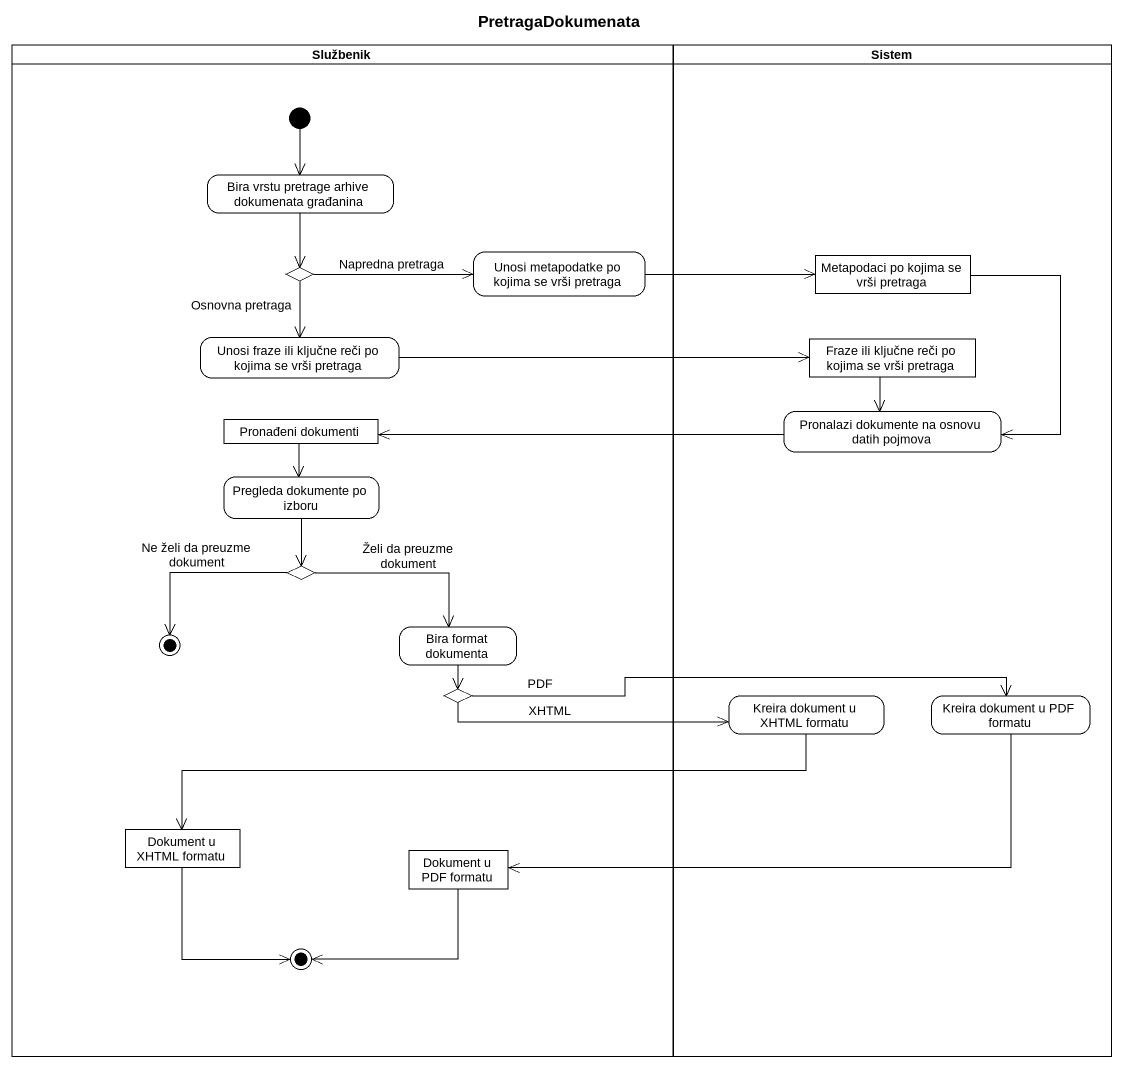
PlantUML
@startuml
title PretragaDokumenata
hide empty description
state Službenik <<partition>> {
  state "Bira vrstu pretrage arhive dokumenata građanina" as Bira_vrstu_pretrage_arhive
  state choice1 <<choice>>
  state "Unosi metapodatke po kojima se vrši pretraga" as Unosi_metapodatke_po_kojima
  state "Unosi fraze ili ključne reči po kojima se vrši pretraga" as Unosi_fraze_ili_ključne
  state "Pronađeni dokumenti" as Pronađeni_dokumenti <<object>>
  state "Pregleda dokumente po izboru" as Pregleda_dokumente_po_izboru
  state choice2 <<choice>>
  state final1 <<end>>
  state "Bira format dokumenta" as Bira_format_dokumenta
  state choice3 <<choice>>
  state "Dokument u XHTML formatu" as Dokument_u_XHTML_formatu <<object>>
  state "Dokument u PDF formatu" as Dokument_u_PDF_formatu <<object>>
  state final2 <<end>>
  [*] --> Bira_vrstu_pretrage_arhive
}
state Sistem <<partition>> {
  state "Metapodaci po kojima se vrši pretraga" as Metapodaci_po_kojima_se <<object>>
  state "Fraze ili ključne reči po kojima se vrši pretraga" as Fraze_ili_ključne_reči_po <<object>>
  state "Pronalazi dokumente na osnovu datih pojmova" as Pronalazi_dokumente_na
  state "Kreira dokument u XHTML formatu" as Kreira_dokument_u_XHTML
  state "Kreira dokument u PDF formatu" as Kreira_dokument_u_PDF
}
Bira_vrstu_pretrage_arhive --> choice1
choice1 -right-> Unosi_metapodatke_po_kojima : Napredna pretraga
choice1 --> Unosi_fraze_ili_ključne : Osnovna pretraga
Unosi_metapodatke_po_kojima -right-> Metapodaci_po_kojima_se
Metapodaci_po_kojima_se --> Pronalazi_dokumente_na
Unosi_fraze_ili_ključne -right-> Fraze_ili_ključne_reči_po
Fraze_ili_ključne_reči_po --> Pronalazi_dokumente_na
Pronađeni_dokumenti --> Pregleda_dokumente_po_izboru
Pronalazi_dokumente_na -left-> Pronađeni_dokumenti
Pregleda_dokumente_po_izboru --> choice2
choice2 -left-> final1 : Ne želi da preuzme dokument
choice2 -right-> Bira_format_dokumenta : Želi da preuzme dokument
Bira_format_dokumenta --> choice3
choice3 -right-> Kreira_dokument_u_XHTML : XHTML
choice3 -right-> Kreira_dokument_u_PDF : PDF
Kreira_dokument_u_XHTML -left-> Dokument_u_XHTML_formatu
Kreira_dokument_u_PDF -left-> Dokument_u_PDF_formatu
Dokument_u_XHTML_formatu --> final2
Dokument_u_PDF_formatu -left-> final2
@enduml
